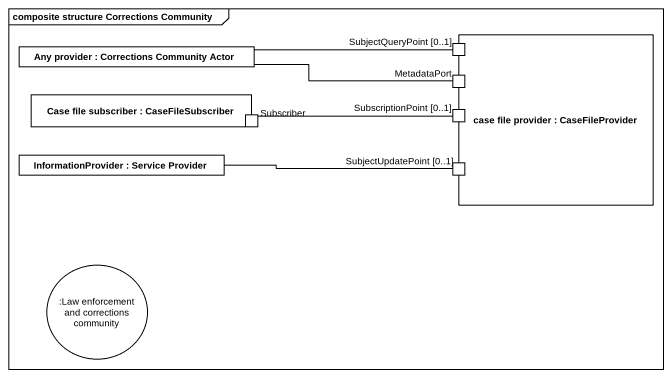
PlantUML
@startuml
mainframe composite structure Corrections Community
rectangle "Any provider : Corrections Community Actor" as Any_provider
rectangle "case file provider : CaseFileProvider" as case_file_provider {
  port "SubjectQueryPoint [0..1]" as SubjectQueryPoint_0_1
  port MetadataPort
  port "SubscriptionPoint [0..1]" as SubscriptionPoint_0_1
  port "SubjectUpdatePoint [0..1]" as SubjectUpdatePoint_0_1
}
rectangle "Case file subscriber : CaseFileSubscriber" as Case_file_subscriber {
  port Subscriber
}
rectangle "InformationProvider : Service Provider" as InformationProvider
usecase ":Law enforcement and corrections community" as Law_enforcement_and
Any_provider -right- SubjectQueryPoint_0_1
Any_provider -right- MetadataPort
Case_file_subscriber -right- SubscriptionPoint_0_1
InformationProvider -right- SubjectUpdatePoint_0_1
@enduml
